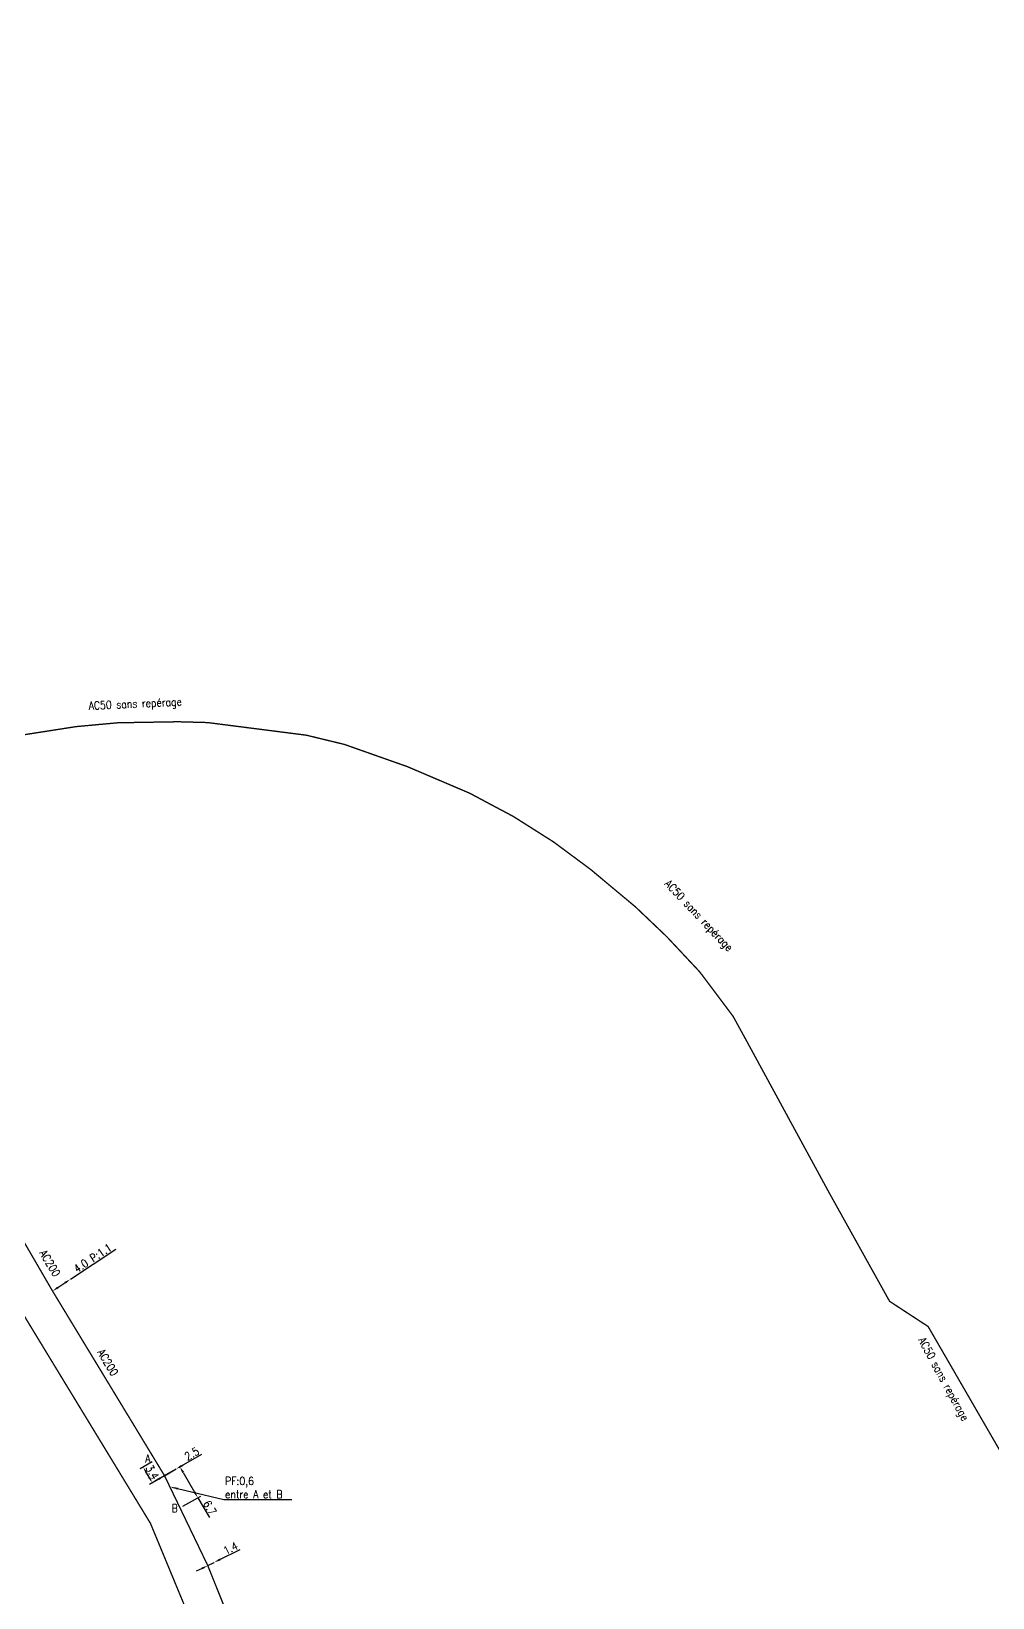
# Model space of a CAD drawing. Header units: millimetres. Extents: x 134000 to 135000, y 130000 to 130989.
# Drawn here: x 134248.2 to 134428.5, y 130200.9 to 130494.5 of the extents above; entities that cross this region are included whole.
import ezdxf
from ezdxf.enums import TextEntityAlignment as Align

# ---------------------------------------------------------------- set-up
doc = ezdxf.new("R2010")
doc.units = ezdxf.units.MM
doc.header["$PDMODE"] = 34
doc.layers.get('Defpoints').update_dxf_attribs({"linetype": 'CONTINUOUS'})
doc.layers.add('G_120', color=4, linetype='CONTINUOUS')
doc.styles.get("Standard").update_dxf_attribs({"font": 'romans.shx', "width": 0.85})
doc.linetypes.add('G_CROSS_COUNTRY', pattern='A,8,-7.08,["CROSS COUNTRY",Standard,S=1,R=0,X=-6.34,Y=-0.5],-7.08', length=22.16)
doc.linetypes.add('G_typB_AP', pattern='A,5,-0.3,["o",Standard,S=1.5,R=0,X=0,Y=-0.5],-1.65', length=6.95)
doc.dimstyles.get("Standard").update_dxf_attribs({"dimtxt": 1.5, "dimasz": 1.2, "dimexe": 0.625, "dimexo": 0.625, "dimgap": 0.25, "dimtad": 1, "dimdec": 1, "dimzin": 0, "dimdsep": 46, "dimtxsty": 'Standard', "dimcen": -0.5, "dimadec": 0, "dimazin": 0, "dimtfac": 1, "dimtdec": 1, "dimtmove": 0, "dimatfit": 3, "dimfxl": 0, "dimtolj": 1, "dimtzin": 0, "dimarcsym": 0})

# ---------------------------------------------------------------- blocks, each defined once
blk = doc.blocks.new('*D106')
at = {"layer": 'Defpoints', "color": 0, "linetype": 'Continuous', "transparency": 16777216}
for p in [(134255.55, 130260.54), (134252.21, 130258.34), (134252.21, 130258.34)]:
    blk.add_point(p, dxfattribs=at)
at = {"layer": 'G_120', "color": 0, "linetype": 'Continuous', "lineweight": -2, "transparency": 16777216}
for p, q in [((134255.55, 130260.54), (134264.06, 130266.16)), ((134253.21, 130259), (134254.54, 130259.88))]:
    blk.add_line(p, q, dxfattribs=at)
at = {"layer": 'G_120', "color": 0, "linetype": 'Continuous', "transparency": 16777216}
for points in [[(134253.1, 130259.16), (134253.32, 130258.83), (134252.21, 130258.34)], [(134254.43, 130260.05), (134254.65, 130259.71), (134255.55, 130260.54)]]:
    blk.add_solid(points, dxfattribs=at)
at = {"layer": 'G_120', "color": 0, "linetype": 'Continuous', "transparency": 16777216, "insert": (134259.75, 130264.52), "char_height": 1.5, "attachment_point": 5, "rotation": 33.4322}
blk.add_mtext('\\A1;4.0 P:1.1', dxfattribs=at)
blk = doc.blocks.new('*D107')
at = {"layer": 'Defpoints', "color": 0, "linetype": 'Continuous', "transparency": 16777216}
for p in [(134275.37, 130224.98), (134275.37, 130224.98), (134273.21, 130223.72)]:
    blk.add_point(p, dxfattribs=at)
at = {"layer": 'G_120', "color": 0, "linetype": 'Continuous', "lineweight": -2, "transparency": 16777216}
for p, q in [((134276.41, 130225.58), (134280.19, 130227.77)), ((134273.21, 130223.72), (134275.37, 130224.98)), ((134272.17, 130223.12), (134271.14, 130222.52))]:
    blk.add_line(p, q, dxfattribs=at)
at = {"layer": 'G_120', "color": 0, "linetype": 'Continuous', "transparency": 16777216}
for points in [[(134276.31, 130225.75), (134276.51, 130225.41), (134275.37, 130224.98)], [(134272.07, 130223.29), (134272.27, 130222.95), (134273.21, 130223.72)]]:
    blk.add_solid(points, dxfattribs=at)
at = {"layer": 'G_120', "color": 0, "linetype": 'Continuous', "transparency": 16777216, "insert": (134278.32, 130227.84), "char_height": 1.5, "attachment_point": 5, "rotation": 30.13}
blk.add_mtext('\\A1;2.5', dxfattribs=at)
blk = doc.blocks.new('*D108')
at = {"layer": 'Defpoints', "color": 0, "linetype": 'Continuous', "transparency": 16777216}
for p in [(134281.32, 130206.87), (134282.52, 130207.47), (134282.52, 130207.47)]:
    blk.add_point(p, dxfattribs=at)
at = {"layer": 'G_120', "color": 0, "linetype": 'Continuous', "lineweight": -2, "transparency": 16777216}
for p, q in [((134283.6, 130208.01), (134287.4, 130209.9)), ((134280.24, 130206.34), (134279.17, 130205.8)), ((134281.32, 130206.87), (134282.52, 130207.47))]:
    blk.add_line(p, q, dxfattribs=at)
at = {"layer": 'G_120', "color": 0, "linetype": 'Continuous', "transparency": 16777216}
for points in [[(134280.15, 130206.52), (134280.33, 130206.16), (134281.32, 130206.87)], [(134283.51, 130208.19), (134283.69, 130207.83), (134282.52, 130207.47)]]:
    blk.add_solid(points, dxfattribs=at)
at = {"layer": 'G_120', "color": 0, "linetype": 'Continuous', "transparency": 16777216, "insert": (134285.59, 130210.12), "char_height": 1.5, "attachment_point": 5, "rotation": 26.4515}
blk.add_mtext('\\A1;1.4', dxfattribs=at)
blk = doc.blocks.new('*D123')
at = {"layer": 'Defpoints', "color": 0, "linetype": 'Continuous', "transparency": 16777216}
for p in [(134275.37, 130224.98), (134276.09, 130225.39), (134276.12, 130217.67)]:
    blk.add_point(p, dxfattribs=at)
at = {"layer": 'G_120', "color": 0, "linetype": 'Continuous', "lineweight": -2, "transparency": 16777216}
for p, q in [((134275.91, 130225.29), (134276.63, 130225.71)), ((134276.69, 130224.35), (134278.85, 130220.64)), ((134276.66, 130217.98), (134279.99, 130219.91)), ((134279.45, 130219.6), (134281.62, 130215.87))]:
    blk.add_line(p, q, dxfattribs=at)
at = {"layer": 'G_120', "color": 0, "linetype": 'Continuous', "transparency": 16777216}
for points in [[(134276.87, 130224.45), (134276.52, 130224.25), (134276.09, 130225.39)], [(134279.02, 130220.74), (134278.68, 130220.53), (134279.45, 130219.6)]]:
    blk.add_solid(points, dxfattribs=at)
at = {"layer": 'G_120', "color": 0, "linetype": 'Continuous', "transparency": 16777216, "insert": (134281.7, 130217.72), "char_height": 1.5, "attachment_point": 5, "rotation": 300.13}
blk.add_mtext('\\A1;6.7', dxfattribs=at)
blk = doc.blocks.new('*D129')
at = {"layer": 'Defpoints', "color": 0, "linetype": 'Continuous', "transparency": 16777216}
for p in [(134269.21, 130225.33), (134271.45, 130226.63), (134275.37, 130224.98)]:
    blk.add_point(p, dxfattribs=at)
at = {"layer": 'G_120', "color": 0, "linetype": 'Continuous', "lineweight": -2, "transparency": 16777216}
for p, q in [((134270.91, 130226.32), (134268.67, 130225.02)), ((134270.31, 130223.43), (134269.81, 130224.29)), ((134274.83, 130224.66), (134270.37, 130222.07))]:
    blk.add_line(p, q, dxfattribs=at)
at = {"layer": 'G_120', "color": 0, "linetype": 'Continuous', "transparency": 16777216}
for points in [[(134269.98, 130224.39), (134269.64, 130224.19), (134269.21, 130225.33)], [(134270.49, 130223.53), (134270.14, 130223.33), (134270.92, 130222.39)]]:
    blk.add_solid(points, dxfattribs=at)
at = {"layer": 'G_120', "color": 0, "linetype": 'Continuous', "transparency": 16777216, "insert": (134270.92, 130224.38), "char_height": 1.5, "attachment_point": 5, "rotation": 300.13}
blk.add_mtext('\\A1;3.4', dxfattribs=at)

msp = doc.modelspace()

# ---------------------------------------------------------------- linework, layer by layer
at = {"layer": 'G_120', "linetype": 'G_typB_AP', "ltscale": 0.5, "const_width": 0.25, "flags": 128}
for points in [[(134354.75, 130000), (134341.86, 130034.57), (134332.65, 130057.73), (134318.51, 130093.3), (134308.57, 130119.23), (134296.22, 130149.93), (134281.77, 130187.75), (134270.57, 130214.79), (134252.07, 130245.18), (134229.81, 130281.81), (134216.86, 130297.4), (134209.66, 130309.48), (134201.86, 130305.09), (134176.22, 130346.88), (134185.98, 130352.86), (134177.39, 130366.92), (134156.9, 130399.44), (134124.17, 130453.57), (134120.63, 130468.09), (134108.85, 130513.31), (134108.85, 130513.31), (134104.63, 130530.68), (134094.21, 130569.2), (134090.11, 130583.1), (134074.5, 130640.95), (134065.98, 130671.33), (134061.87, 130684.73), (134057.17, 130702.45), (134056.21, 130710.45), (134050.81, 130733.02), (134043.08, 130760.2), (134018.18, 130819.95), (134014.92, 130827.62), (134005.81, 130842.35), (134000, 130854.02)], [(134222.26, 130317.5), (134222.37, 130317.34), (134220.31, 130312.21), (134222.07, 130309.23), (134231.82, 130293), (134233.95, 130292.52), (134234.61, 130291.4), (134234.03, 130289.31), (134239.55, 130280.12), (134252.21, 130258.34), (134273.21, 130223.72), (134281.32, 130206.87), (134296.91, 130168.09), (134301.94, 130156.17), (134304.27, 130150.03), (134305.64, 130148.95), (134307.78, 130143.2), (134315.89, 130122.55), (134323.19, 130104.31), (134331.11, 130083.6), (134355.87, 130019.49), (134357.36, 130015.25), (134363.22, 130000)]]:
    msp.add_lwpolyline(points, dxfattribs=at)
at = {"layer": 'G_120', "linetype": 'G_CROSS_COUNTRY', "ltscale": 0.5, "const_width": 0.25, "flags": 128}
msp.add_lwpolyline([(134207.78, 130344.75), (134208.51, 130345.05), (134211.01, 130347.01), (134211.01, 130347.01), (134211.01, 130347.01), (134213.3, 130348.48), (134216.98, 130350.53), (134224.42, 130354.66), (134232.02, 130358.51), (134238.61, 130360.99), (134247.15, 130362.67), (134256.64, 130364.15), (134264.47, 130364.87), (134275.75, 130365.06), (134281.27, 130364.91), (134299.81, 130362.54), (134306.94, 130360.81), (134318.71, 130356.66), (134330.44, 130351.66), (134338.64, 130347.29), (134346.11, 130342.56), (134353.05, 130337.42), (134361.52, 130330.35), (134367.4, 130324.75), (134373.53, 130318.21), (134379.82, 130309.84), (134382.29, 130305.34), (134397.82, 130276.79), (134397.82, 130276.79), (134409.17, 130256.41), (134416.39, 130251.69), (134438.36, 130213.71), (134440.79, 130209.34)], dxfattribs=at)

# ---------------------------------------------------------------- texts
at = {"layer": 'G_120', "linetype": 'Continuous', "width": 0.85}
for rotation, p in [(2.5831, (134259.01, 130367.31)), (313.4144, (134366.87, 130334.58)), (298.5594, (134414.48, 130249.18))]:
    msp.add_text('AC50 sans repérage', height=1.5, rotation=rotation, dxfattribs=at).set_placement(p)
for p in [(134251.72, 130263.55), (134262.58, 130244.95)]:
    msp.add_text('AC200', height=1.5, rotation=300.9774, dxfattribs=at).set_placement(p, align=Align.MIDDLE)
for s, p in [('A', (134269.56, 130226.22)), ('B', (134274.55, 130216.86))]:
    msp.add_text(s, height=1.5, dxfattribs=at).set_placement(p)
at = {"layer": 'G_120', "linetype": 'Continuous', "insert": (134284.57, 130219.48), "char_height": 1.5, "attachment_point": 7}
msp.add_mtext('PF:0,6 \\Pentre A et B', dxfattribs=at)

# ---------------------------------------------------------------- dimensions: what is measured, and where the dimension line sits
at = {"layer": 'G_120', "linetype": 'Continuous'}
dim = msp.add_linear_dim(base=(134252.21, 130258.34), p1=(134255.55, 130260.54), p2=(134252.21, 130258.34), angle=213.4322, text='<> P:1.1', dimstyle='Standard', dxfattribs=at)
dim.commit()
dim.dimension.update_dxf_attribs({"geometry": '*D106', "text_midpoint": (134260.3, 130263.68), "dimtype": 160})
for base, p1, p2, angle, picture, middle in [((134275.37, 130224.98), (134273.21, 130223.72), (134275.37, 130224.98), 210.13, '*D107', (134278.82, 130226.98)), ((134269.21, 130225.33), (134275.37, 130224.98), (134271.45, 130226.63), 120.13, '*D129', (134270.05, 130223.88)), ((134276.09, 130225.39), (134276.12, 130217.67), (134275.37, 130224.98), 300.13, '*D123', (134280.84, 130217.21)), ((134282.5241, 130207.4734), (134281.3155, 130206.8721), (134282.5241, 130207.4734), 206.4515, '*D108', (134286.0382, 130209.2218))]:
    dim = msp.add_linear_dim(base=base, p1=p1, p2=p2, angle=angle, dimstyle='Standard', dxfattribs=at)
    dim.commit()
    dim.dimension.update_dxf_attribs({"geometry": picture, "text_midpoint": middle, "dimtype": 160})

# ---------------------------------------------------------------- leaders
at = {"layer": 'G_120', "linetype": 'Continuous', "annotation_type": 0, "has_hookline": 1, "hookline_direction": 0, "text_width": 12.51}
msp.add_leader([(134274.55, 130221.57), (134284.32, 130219.23)], dimstyle='Standard', dxfattribs=at)

doc.saveas('drawing.dxf')
